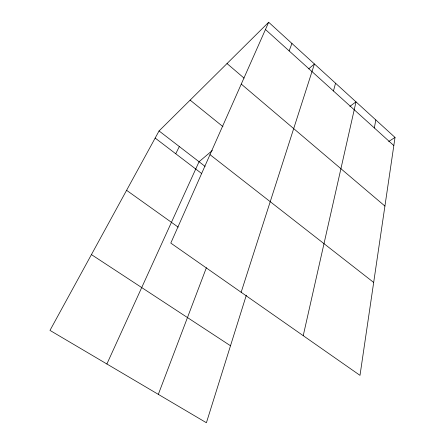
<?xml version="1.0" encoding="UTF-8"?>
<svg xmlns="http://www.w3.org/2000/svg" width="445" height="445" viewBox="0 0 445 445"><rect width="100%" height="100%" fill="white"/><g stroke="black" fill="none" stroke-linecap="round" stroke-linejoin="round"><path stroke-width="0.67" d="M395.021 137.438L359.999 375.363L170.797 243.087L268.674 22.25L395.021 137.438L388.696 141.488M374.334 127.949L375.819 119.927M303.229 335.675L356.006 101.866L349.859 106.377M333.45 90.98L335.552 83.221M246.319 295.213L206.408 422.75L49.979 330.396L159.054 130.947L268.674 22.25M241.145 292.27L314.437 63.969L308.646 68.88M158.325 394.365L206.391 267.701M289.133 50.908L291.948 43.465M106.883 363.993L199.054 161.741L212.31 150.51M175.731 153.759L179.329 146.555M91.431 254.601L230.499 345.765M126.586 190.31L178.195 227.145M155.16 138.061L201.674 173.55M159.054 130.947L205.084 166.38M209.99 154.654L373.678 282.442M190.137 100.125L222.956 126.636M241.268 84.088L384.919 206.068M227.022 63.552L244.077 78.136M265.459 29.503L393.825 145.571"/></g></svg>
